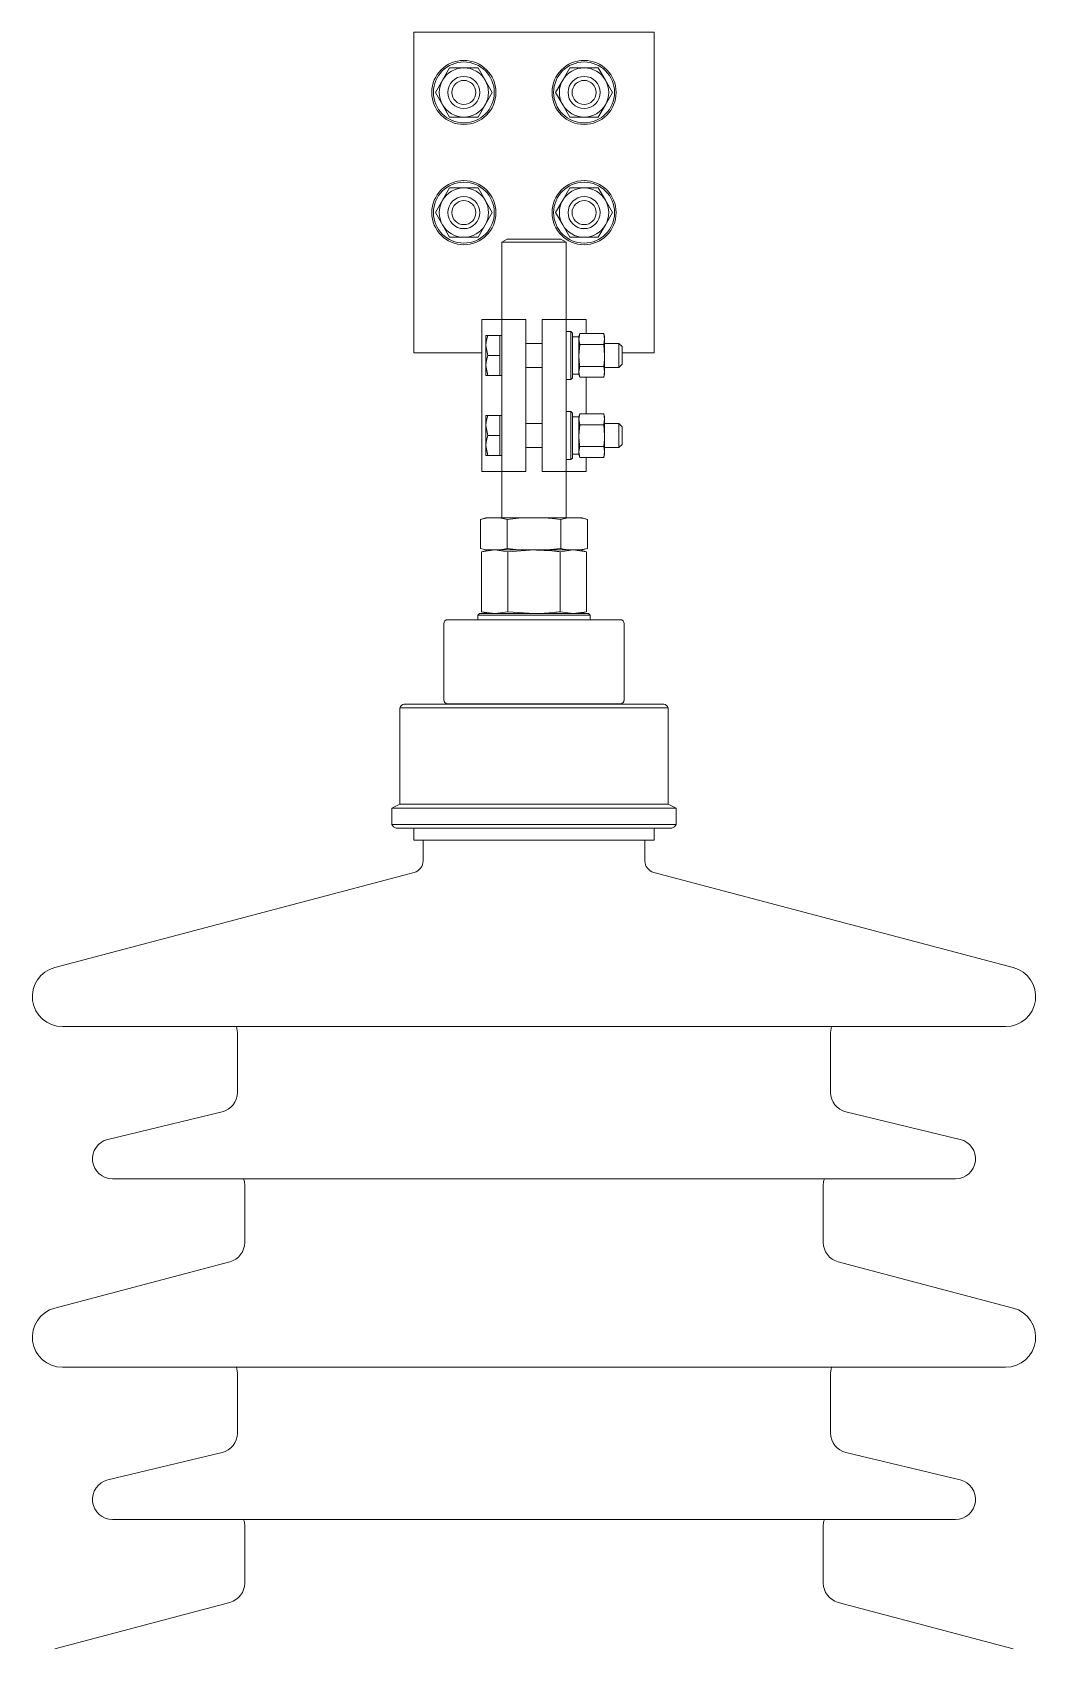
# Model space of a CAD drawing. Header units: millimetres. Extents: x 30710 to 48779, y -19256 to -8564.
# Drawn here: x 33345.1 to 33595.4, y -13098.7 to -12695.3 of the extents above; entities that cross this region are included whole.
import ezdxf

# ---------------------------------------------------------------- set-up
doc = ezdxf.new("R2010")
doc.units = ezdxf.units.MM
doc.header["$LTSCALE"] = 10
doc.layers.add('粗实线', color=4, linetype='Continuous', lineweight=18)

msp = doc.modelspace()

# ---------------------------------------------------------------- linework, layer by layer
at = {"layer": '粗实线'}
for p, q in [((33500.22, -12695.301), (33440.22, -12695.301)), ((33440.22, -12695.301), (33440.22, -12775.301)), ((33500.22, -12695.301), (33500.22, -12775.301)), ((33449.17, -12704.152), (33447.395, -12707.227)), ((33456.27, -12704.152), (33452.72, -12704.152)), ((33458.045, -12707.227), (33456.27, -12704.152)), ((33479.17, -12704.152), (33477.395, -12707.227)), ((33486.27, -12704.152), (33482.72, -12704.152)), ((33488.045, -12707.227), (33486.27, -12704.152)), ((33447.395, -12707.227), (33445.62, -12710.301)), ((33445.62, -12710.301), (33447.395, -12713.375)), ((33459.82, -12710.301), (33458.045, -12707.227)), ((33458.045, -12713.375), (33459.82, -12710.301)), ((33477.395, -12707.227), (33475.62, -12710.301)), ((33475.62, -12710.301), (33477.395, -12713.375)), ((33489.82, -12710.301), (33488.045, -12707.227)), ((33488.045, -12713.375), (33489.82, -12710.301)), ((33447.395, -12713.375), (33449.17, -12716.45)), ((33456.27, -12716.45), (33458.045, -12713.375)), ((33477.395, -12713.375), (33479.17, -12716.45)), ((33486.27, -12716.45), (33488.045, -12713.375)), ((33452.72, -12716.45), (33456.27, -12716.45)), ((33482.72, -12716.45), (33486.27, -12716.45)), ((33449.17, -12734.152), (33447.395, -12737.227)), ((33456.27, -12734.152), (33452.72, -12734.152)), ((33458.045, -12737.227), (33456.27, -12734.152)), ((33479.17, -12734.152), (33477.395, -12737.227)), ((33486.27, -12734.152), (33482.72, -12734.152)), ((33488.045, -12737.227), (33486.27, -12734.152)), ((33447.395, -12737.227), (33445.62, -12740.301)), ((33459.82, -12740.301), (33458.045, -12737.227)), ((33477.395, -12737.227), (33475.62, -12740.301)), ((33489.82, -12740.301), (33488.045, -12737.227)), ((33445.62, -12740.301), (33447.395, -12743.375)), ((33458.045, -12743.375), (33459.82, -12740.301)), ((33475.62, -12740.301), (33477.395, -12743.375)), ((33488.045, -12743.375), (33489.82, -12740.301)), ((33447.395, -12743.375), (33449.17, -12746.45)), ((33452.72, -12746.45), (33456.27, -12746.45)), ((33456.27, -12746.45), (33458.045, -12743.375)), ((33463.519, -12746.94), (33462.22, -12747.69)), ((33476.921, -12746.94), (33463.519, -12746.94)), ((33478.22, -12747.69), (33476.921, -12746.94)), ((33477.395, -12743.375), (33479.17, -12746.45)), ((33482.72, -12746.45), (33486.27, -12746.45)), ((33486.27, -12746.45), (33488.045, -12743.375)), ((33462.22, -12747.69), (33462.22, -12766.94)), ((33478.22, -12747.69), (33462.22, -12747.69)), ((33478.22, -12766.94), (33478.22, -12747.69)), ((33457.22, -12766.94), (33457.22, -12804.94)), ((33457.22, -12766.94), (33462.22, -12766.94)), ((33457.22, -12766.94), (33457.22, -12774.94)), ((33462.22, -12766.94), (33468.22, -12766.94)), ((33462.22, -12771.94), (33462.22, -12766.94)), ((33468.22, -12766.94), (33468.22, -12771.94)), ((33472.22, -12766.94), (33478.22, -12766.94)), ((33472.22, -12771.94), (33472.22, -12766.94)), ((33478.22, -12766.94), (33478.22, -12771.94)), ((33478.22, -12766.94), (33483.22, -12766.94)), ((33483.22, -12770.495), (33483.22, -12766.94)), ((33483.22, -12766.94), (33483.22, -12770.495)), ((33458.22, -12770.94), (33458.22, -12773.44)), ((33461.72, -12770.94), (33458.666, -12770.94)), ((33462.22, -12770.94), (33461.72, -12770.94)), ((33461.72, -12770.94), (33461.72, -12773.44)), ((33479.42, -12769.94), (33478.22, -12769.94)), ((33479.82, -12770.34), (33479.42, -12769.94)), ((33479.42, -12781.94), (33479.42, -12769.94)), ((33479.82, -12781.54), (33479.82, -12770.34)), ((33481.615, -12770.495), (33481.42, -12771.224)), ((33481.42, -12771.856), (33481.615, -12770.495)), ((33481.42, -12771.856), (33481.42, -12771.224)), ((33481.615, -12770.495), (33487.624, -12770.495)), ((33487.82, -12771.224), (33487.624, -12770.495)), ((33487.624, -12770.495), (33487.82, -12771.856)), ((33487.82, -12771.224), (33487.82, -12771.856)), ((33458.22, -12773.44), (33458.22, -12778.44)), ((33458.666, -12775.94), (33458.22, -12773.44)), ((33461.72, -12773.44), (33461.72, -12775.94)), ((33462.22, -12771.94), (33462.22, -12799.94)), ((33468.22, -12771.94), (33468.22, -12799.94)), ((33472.22, -12772.94), (33468.22, -12772.94)), ((33472.22, -12771.94), (33472.22, -12799.94)), ((33478.22, -12771.94), (33478.22, -12799.94)), ((33481.42, -12771.299), (33479.82, -12771.299)), ((33481.42, -12775.94), (33481.42, -12771.856)), ((33481.615, -12773.218), (33481.42, -12771.856)), ((33481.42, -12775.94), (33481.615, -12773.218)), ((33481.615, -12773.218), (33487.624, -12773.218)), ((33487.82, -12771.856), (33487.624, -12773.218)), ((33487.624, -12773.218), (33487.82, -12775.94)), ((33487.82, -12771.856), (33487.82, -12775.94)), ((33491.42, -12772.94), (33487.82, -12772.94)), ((33492.22, -12773.74), (33491.42, -12772.94)), ((33491.42, -12778.94), (33491.42, -12772.94)), ((33492.22, -12773.74), (33492.22, -12778.14)), ((33457.22, -12775.301), (33440.22, -12775.301)), ((33458.666, -12780.94), (33458.22, -12778.44)), ((33458.22, -12778.44), (33458.22, -12780.94)), ((33461.72, -12775.94), (33458.666, -12775.94)), ((33461.72, -12775.94), (33461.72, -12778.44)), ((33461.72, -12778.44), (33461.72, -12780.94)), ((33468.22, -12778.94), (33472.22, -12778.94)), ((33481.42, -12780.024), (33481.42, -12775.94)), ((33481.42, -12780.024), (33481.615, -12778.663)), ((33481.615, -12778.663), (33487.624, -12778.663)), ((33487.624, -12778.663), (33487.82, -12780.024)), ((33487.82, -12775.94), (33487.82, -12780.024)), ((33487.82, -12778.94), (33491.42, -12778.94)), ((33491.42, -12778.94), (33492.22, -12778.14)), ((33500.22, -12775.301), (33492.22, -12775.301)), ((33461.72, -12780.94), (33458.666, -12780.94)), ((33461.72, -12780.94), (33462.22, -12780.94)), ((33478.22, -12781.94), (33479.42, -12781.94)), ((33479.42, -12781.94), (33479.82, -12781.54)), ((33479.82, -12780.581), (33481.42, -12780.581)), ((33481.615, -12781.385), (33481.42, -12780.024)), ((33481.42, -12780.656), (33481.42, -12780.024)), ((33481.42, -12780.656), (33481.615, -12781.385)), ((33481.615, -12781.385), (33487.624, -12781.385)), ((33483.22, -12790.495), (33483.22, -12781.385)), ((33487.82, -12780.024), (33487.624, -12781.385)), ((33487.624, -12781.385), (33487.82, -12780.656)), ((33487.82, -12780.024), (33487.82, -12780.656)), ((33458.22, -12790.94), (33458.22, -12793.44)), ((33461.72, -12790.94), (33458.666, -12790.94)), ((33462.22, -12790.94), (33461.72, -12790.94)), ((33461.72, -12790.94), (33461.72, -12793.44)), ((33479.42, -12789.94), (33478.22, -12789.94)), ((33479.82, -12790.34), (33479.42, -12789.94)), ((33479.42, -12801.94), (33479.42, -12789.94)), ((33479.82, -12801.54), (33479.82, -12790.34)), ((33481.42, -12791.299), (33479.82, -12791.299)), ((33481.615, -12790.495), (33481.42, -12791.224)), ((33481.42, -12791.856), (33481.615, -12790.495)), ((33481.42, -12791.856), (33481.42, -12791.224)), ((33481.615, -12790.495), (33487.624, -12790.495)), ((33487.82, -12791.224), (33487.624, -12790.495)), ((33487.624, -12790.495), (33487.82, -12791.856)), ((33487.82, -12791.224), (33487.82, -12791.856)), ((33458.22, -12793.44), (33458.22, -12798.44)), ((33458.666, -12795.94), (33458.22, -12793.44)), ((33461.72, -12793.44), (33461.72, -12795.94)), ((33472.22, -12792.94), (33468.22, -12792.94)), ((33481.615, -12793.218), (33481.42, -12791.856)), ((33481.42, -12795.94), (33481.42, -12791.856)), ((33481.42, -12795.94), (33481.615, -12793.218)), ((33481.615, -12793.218), (33487.624, -12793.218)), ((33487.82, -12791.856), (33487.624, -12793.218)), ((33487.624, -12793.218), (33487.82, -12795.94)), ((33487.82, -12791.856), (33487.82, -12795.94)), ((33491.42, -12792.94), (33487.82, -12792.94)), ((33492.22, -12793.74), (33491.42, -12792.94)), ((33491.42, -12798.94), (33491.42, -12792.94)), ((33492.22, -12793.74), (33492.22, -12798.14)), ((33458.666, -12800.94), (33458.22, -12798.44)), ((33458.22, -12798.44), (33458.22, -12800.94)), ((33461.72, -12795.94), (33458.666, -12795.94)), ((33461.72, -12795.94), (33461.72, -12798.44)), ((33461.72, -12798.44), (33461.72, -12800.94)), ((33468.22, -12798.94), (33472.22, -12798.94)), ((33481.42, -12800.024), (33481.42, -12795.94)), ((33481.42, -12800.024), (33481.615, -12798.663)), ((33481.615, -12798.663), (33487.624, -12798.663)), ((33487.624, -12798.663), (33487.82, -12800.024)), ((33487.82, -12795.94), (33487.82, -12800.024)), ((33487.82, -12798.94), (33491.42, -12798.94)), ((33491.42, -12798.94), (33492.22, -12798.14)), ((33461.72, -12800.94), (33458.666, -12800.94)), ((33461.72, -12800.94), (33462.22, -12800.94)), ((33462.22, -12804.94), (33462.22, -12799.94)), ((33468.22, -12799.94), (33468.22, -12804.94)), ((33472.22, -12804.94), (33472.22, -12799.94)), ((33478.22, -12799.94), (33478.22, -12804.94)), ((33478.22, -12801.94), (33479.42, -12801.94)), ((33479.42, -12801.94), (33479.82, -12801.54)), ((33479.82, -12800.581), (33481.42, -12800.581)), ((33481.615, -12801.385), (33481.42, -12800.024)), ((33481.42, -12800.656), (33481.42, -12800.024)), ((33481.42, -12800.656), (33481.615, -12801.385)), ((33481.615, -12801.385), (33487.624, -12801.385)), ((33483.22, -12804.94), (33483.22, -12801.385)), ((33487.82, -12800.024), (33487.624, -12801.385)), ((33487.624, -12801.385), (33487.82, -12800.656)), ((33487.82, -12800.024), (33487.82, -12800.656)), ((33457.22, -12804.94), (33462.22, -12804.94)), ((33462.22, -12804.94), (33462.22, -12816.484)), ((33468.22, -12804.94), (33462.22, -12804.94)), ((33478.22, -12804.94), (33472.22, -12804.94)), ((33478.22, -12816.484), (33478.22, -12804.94)), ((33478.22, -12804.94), (33483.22, -12804.94)), ((33458.22, -12816.484), (33456.845, -12816.853)), ((33456.845, -12816.853), (33458.62, -12816.484)), ((33456.845, -12816.853), (33456.845, -12824.116)), ((33458.22, -12816.484), (33458.62, -12816.484)), ((33458.62, -12816.484), (33461.756, -12816.484)), ((33467.084, -12816.484), (33461.756, -12816.484)), ((33463.532, -12816.853), (33467.084, -12816.484)), ((33463.532, -12816.853), (33463.532, -12824.116)), ((33467.084, -12816.484), (33473.355, -12816.484)), ((33478.683, -12816.484), (33473.355, -12816.484)), ((33476.907, -12816.853), (33478.683, -12816.484)), ((33476.907, -12816.853), (33476.907, -12824.116)), ((33478.683, -12816.484), (33481.819, -12816.484)), ((33482.22, -12816.484), (33481.819, -12816.484)), ((33483.595, -12816.853), (33482.22, -12816.484)), ((33483.595, -12816.853), (33483.595, -12824.116)), ((33456.845, -12824.116), (33458.22, -12824.484)), ((33458.888, -12824.484), (33457.135, -12824.954)), ((33457.135, -12824.954), (33460.406, -12824.484)), ((33457.135, -12824.954), (33457.135, -12839.915)), ((33458.62, -12824.484), (33458.22, -12824.484)), ((33458.62, -12824.484), (33461.756, -12824.484)), ((33460.406, -12824.484), (33463.677, -12824.954)), ((33463.532, -12824.116), (33461.756, -12824.484)), ((33467.084, -12824.484), (33461.756, -12824.484)), ((33463.677, -12824.954), (33470.22, -12824.484)), ((33463.677, -12824.954), (33463.677, -12839.915)), ((33467.084, -12824.484), (33473.355, -12824.484)), ((33476.907, -12824.116), (33473.355, -12824.484)), ((33478.683, -12824.484), (33473.355, -12824.484)), ((33476.762, -12824.954), (33480.033, -12824.484)), ((33476.762, -12824.954), (33476.762, -12839.915)), ((33478.683, -12824.484), (33481.819, -12824.484)), ((33480.033, -12824.484), (33483.305, -12824.954)), ((33483.305, -12824.954), (33481.551, -12824.484)), ((33483.595, -12824.116), (33481.819, -12824.484)), ((33482.22, -12824.484), (33481.819, -12824.484)), ((33482.22, -12824.484), (33483.595, -12824.116)), ((33483.305, -12824.954), (33483.305, -12839.915)), ((33447.72, -12842.884), (33447.72, -12861.884)), ((33470.22, -12841.884), (33448.72, -12841.884)), ((33456.595, -12840.384), (33456.22, -12840.759)), ((33456.22, -12840.759), (33456.22, -12841.884)), ((33470.22, -12840.759), (33456.22, -12840.759)), ((33470.22, -12840.384), (33456.595, -12840.384)), ((33457.135, -12839.915), (33458.888, -12840.384)), ((33460.406, -12840.384), (33457.135, -12839.915)), ((33463.677, -12839.915), (33460.406, -12840.384)), ((33470.22, -12840.384), (33463.677, -12839.915)), ((33483.845, -12840.384), (33470.22, -12840.384)), ((33484.22, -12840.759), (33470.22, -12840.759)), ((33491.72, -12841.884), (33470.22, -12841.884)), ((33480.033, -12840.384), (33476.762, -12839.915)), ((33483.305, -12839.915), (33480.033, -12840.384)), ((33481.551, -12840.384), (33483.305, -12839.915)), ((33484.22, -12840.759), (33483.845, -12840.384)), ((33484.22, -12841.884), (33484.22, -12840.759)), ((33492.72, -12861.884), (33492.72, -12842.884)), ((33436.72, -12863.917), (33436.72, -12887.94)), ((33436.72, -12863.917), (33503.72, -12863.917)), ((33437.864, -12862.94), (33502.575, -12862.94)), ((33470.22, -12862.884), (33448.72, -12862.884)), ((33491.72, -12862.884), (33470.22, -12862.884)), ((33503.72, -12887.94), (33503.72, -12863.917)), ((33436.72, -12887.94), (33434.72, -12888.94)), ((33436.72, -12887.94), (33503.72, -12887.94)), ((33505.72, -12888.94), (33503.72, -12887.94)), ((33434.72, -12888.94), (33434.72, -12892.963)), ((33434.72, -12888.94), (33505.72, -12888.94)), ((33505.72, -12892.963), (33505.72, -12888.94)), ((33434.72, -12892.963), (33505.72, -12892.963)), ((33435.864, -12893.94), (33504.575, -12893.94)), ((33440.22, -12893.94), (33440.22, -12896.94)), ((33500.22, -12896.94), (33500.22, -12893.94)), ((33500.22, -12896.94), (33440.22, -12896.94)), ((33442.552, -12896.94), (33442.552, -12902.074)), ((33497.887, -12902.074), (33497.887, -12896.94)), ((33440.319, -12904.974), (33350.635, -12928.689)), ((33589.804, -12928.689), (33500.12, -12904.974)), ((33352.552, -12943.44), (33587.887, -12943.44)), ((33396.21, -12944.872), (33396.21, -12959.872)), ((33544.229, -12959.872), (33544.229, -12944.872)), ((33392.378, -12964.733), (33363.884, -12971.578)), ((33576.555, -12971.578), (33548.061, -12964.733)), ((33365.052, -12981.44), (33575.387, -12981.44)), ((33398.052, -12983.097), (33398.052, -12997.301)), ((33542.387, -12997.301), (33542.387, -12983.097)), ((33394.33, -13002.135), (33350.635, -13013.689)), ((33589.804, -13013.689), (33546.109, -13002.135)), ((33352.552, -13028.44), (33587.887, -13028.44)), ((33396.21, -13029.872), (33396.21, -13044.872)), ((33544.229, -13044.872), (33544.229, -13029.872)), ((33392.378, -13049.733), (33363.884, -13056.578)), ((33576.555, -13056.578), (33548.061, -13049.733)), ((33365.052, -13066.44), (33575.387, -13066.44)), ((33398.052, -13068.097), (33398.052, -13082.301)), ((33542.387, -13082.301), (33542.387, -13068.097)), ((33394.33, -13087.135), (33350.635, -13098.689)), ((33589.804, -13098.689), (33546.109, -13087.135))]:
    msp.add_line(p, q, dxfattribs=at)
for points in [[(33396.001, -12943.44), (33396.114, -12943.896), (33396.21, -12944.872)], [(33544.229, -12944.872), (33544.325, -12943.896), (33544.438, -12943.44)], [(33397.769, -12981.44), (33397.956, -12982.122), (33398.052, -12983.097)], [(33542.387, -12983.097), (33542.483, -12982.122), (33542.67, -12981.44)], [(33396.001, -13028.44), (33396.114, -13028.896), (33396.21, -13029.872)], [(33544.229, -13029.872), (33544.325, -13028.896), (33544.438, -13028.44)], [(33397.769, -13066.44), (33397.956, -13067.122), (33398.052, -13068.097)], [(33542.387, -13068.097), (33542.483, -13067.122), (33542.67, -13066.44)]]:
    msp.add_lwpolyline(points, dxfattribs=at)
for centre, radius in [((33452.72, -12710.301), 8), ((33482.72, -12710.301), 8), ((33452.72, -12710.301), 7.6), ((33452.72, -12710.301), 4), ((33482.72, -12710.301), 7.6), ((33482.72, -12710.301), 4), ((33452.72, -12710.301), 3), ((33482.72, -12710.301), 3), ((33452.72, -12740.301), 8), ((33452.72, -12740.301), 7.6), ((33482.72, -12740.301), 8), ((33482.72, -12740.301), 7.6), ((33452.72, -12740.301), 4), ((33452.72, -12740.301), 3), ((33482.72, -12740.301), 4), ((33482.72, -12740.301), 3)]:
    msp.add_circle(centre, radius, dxfattribs=at)
for centre, radius, start, end in [((33452.72, -12710.301), 6.149, 90, 150), ((33452.72, -12710.301), 6.149, 30, 90), ((33482.72, -12710.301), 6.149, 90, 150), ((33482.72, -12710.301), 6.149, 30, 90), ((33452.72, -12710.301), 6.149, 150, 210), ((33452.72, -12710.301), 6.149, 330, 30), ((33482.72, -12710.301), 6.149, 150, 210), ((33482.72, -12710.301), 6.149, 330, 30), ((33452.72, -12710.301), 6.149, 210, 270), ((33452.72, -12710.301), 6.149, 270, 330), ((33482.72, -12710.301), 6.149, 210, 270), ((33482.72, -12710.301), 6.149, 270, 330), ((33452.72, -12740.301), 6.149, 90, 150), ((33452.72, -12740.301), 6.149, 30, 90), ((33482.72, -12740.301), 6.149, 90, 150), ((33482.72, -12740.301), 6.149, 30, 90), ((33452.72, -12740.301), 6.149, 150, 210), ((33452.72, -12740.301), 6.149, 330, 30), ((33482.72, -12740.301), 6.149, 150, 210), ((33482.72, -12740.301), 6.149, 330, 30), ((33452.72, -12740.301), 6.149, 210, 270), ((33452.72, -12740.301), 6.149, 270, 330), ((33482.72, -12740.301), 6.149, 210, 270), ((33482.72, -12740.301), 6.149, 270, 330), ((33448.72, -12842.884), 1, 90, 180), ((33491.72, -12842.884), 1, 0, 90), ((33438.471, -12864.81), 1.966, 107.97757, 152.97757), ((33448.72, -12861.884), 1, 180, 270), ((33491.72, -12861.884), 1, 270, 0), ((33501.968, -12864.81), 1.966, 27.02243, 72.02243), ((33436.471, -12892.07), 1.966, 207.02243, 252.02243), ((33503.968, -12892.07), 1.966, 287.97757, 332.97757), ((33439.552, -12902.074), 3, 284.81144, 360), ((33500.887, -12902.074), 3, 180, 255.18856), ((33352.552, -12935.94), 7.5, 104.81144, 270), ((33587.887, -12935.94), 7.5, 270, 75.18856), ((33391.21, -12959.872), 5, 283.50795, 0), ((33549.229, -12959.872), 5, 180, 256.49205), ((33365.052, -12976.44), 5, 103.50795, 270), ((33575.387, -12976.44), 5, 270, 76.49205), ((33393.052, -12997.301), 5, 284.81144, 0), ((33547.387, -12997.301), 5, 180, 255.18856), ((33352.552, -13020.94), 7.5, 104.81144, 270), ((33587.887, -13020.94), 7.5, 270, 75.18856), ((33391.21, -13044.872), 5, 283.50795, 360), ((33549.229, -13044.872), 5, 180, 256.49205), ((33365.052, -13061.44), 5, 103.50795, 270), ((33575.387, -13061.44), 5, 270, 76.49205), ((33393.052, -13082.301), 5, 284.81144, 0), ((33547.387, -13082.301), 5, 180, 255.18856)]:
    msp.add_arc(centre, radius, start, end, dxfattribs=at)
for points, knots in [([(33452.72, -12704.152), (33451.801, -12704.152), (33450.613, -12704.152), (33449.436, -12704.152), (33449.17, -12704.152)], [0, 0, 0, 0, 2.747318, 3.55, 3.55, 3.55, 3.55]), ([(33482.72, -12704.152), (33481.801, -12704.152), (33480.613, -12704.152), (33479.436, -12704.152), (33479.17, -12704.152)], [0, 0, 0, 0, 2.747318, 3.55, 3.55, 3.55, 3.55]), ([(33449.17, -12716.45), (33449.436, -12716.45), (33450.613, -12716.45), (33451.801, -12716.45), (33452.72, -12716.45)], [0, 0, 0, 0, 0.802682, 3.55, 3.55, 3.55, 3.55]), ([(33479.17, -12716.45), (33479.436, -12716.45), (33480.613, -12716.45), (33481.801, -12716.45), (33482.72, -12716.45)], [0, 0, 0, 0, 0.802682, 3.55, 3.55, 3.55, 3.55]), ([(33452.72, -12734.152), (33451.801, -12734.152), (33450.613, -12734.152), (33449.436, -12734.152), (33449.17, -12734.152)], [0, 0, 0, 0, 2.747318, 3.55, 3.55, 3.55, 3.55]), ([(33482.72, -12734.152), (33481.801, -12734.152), (33480.613, -12734.152), (33479.436, -12734.152), (33479.17, -12734.152)], [0, 0, 0, 0, 2.747318, 3.55, 3.55, 3.55, 3.55]), ([(33449.17, -12746.45), (33449.436, -12746.45), (33450.613, -12746.45), (33451.801, -12746.45), (33452.72, -12746.45)], [0, 0, 0, 0, 0.802682, 3.55, 3.55, 3.55, 3.55]), ([(33479.17, -12746.45), (33479.436, -12746.45), (33480.613, -12746.45), (33481.801, -12746.45), (33482.72, -12746.45)], [0, 0, 0, 0, 0.802682, 3.55, 3.55, 3.55, 3.55]), ([(33458.22, -12773.44), (33458.22, -12773.381), (33458.226, -12772.537), (33458.454, -12771.709), (33458.666, -12770.94)], [0, 0, 0, 0, 0.1787615, 2.5464399, 2.5464399, 2.5464399, 2.5464399]), ([(33458.666, -12770.94), (33458.611, -12770.94), (33458.347, -12770.94), (33458.276, -12770.94), (33458.22, -12770.94)], [0, 0, 0, 0, 0.09422914, 0.44658199, 0.44658199, 0.44658199, 0.44658199]), ([(33458.22, -12778.44), (33458.22, -12778.381), (33458.226, -12777.537), (33458.454, -12776.709), (33458.666, -12775.94)], [0, 0, 0, 0, 0.1787615, 2.5464399, 2.5464399, 2.5464399, 2.5464399]), ([(33481.615, -12778.663), (33481.589, -12778.46), (33481.472, -12777.557), (33481.442, -12776.646), (33481.42, -12775.94)], [0, 0, 0, 0, 0.6129513, 2.7308673, 2.7308673, 2.7308673, 2.7308673]), ([(33487.82, -12775.94), (33487.797, -12776.646), (33487.767, -12777.557), (33487.65, -12778.46), (33487.624, -12778.663)], [0, 0, 0, 0, 2.117916, 2.7308673, 2.7308673, 2.7308673, 2.7308673]), ([(33458.22, -12780.94), (33458.276, -12780.94), (33458.347, -12780.94), (33458.611, -12780.94), (33458.666, -12780.94)], [0, 0, 0, 0, 0.35235285, 0.44658199, 0.44658199, 0.44658199, 0.44658199]), ([(33458.22, -12793.44), (33458.22, -12793.381), (33458.226, -12792.537), (33458.454, -12791.709), (33458.666, -12790.94)], [0, 0, 0, 0, 0.1787615, 2.5464399, 2.5464399, 2.5464399, 2.5464399]), ([(33458.666, -12790.94), (33458.611, -12790.94), (33458.347, -12790.94), (33458.276, -12790.94), (33458.22, -12790.94)], [0, 0, 0, 0, 0.09422914, 0.44658199, 0.44658199, 0.44658199, 0.44658199]), ([(33458.22, -12798.44), (33458.22, -12798.381), (33458.226, -12797.537), (33458.454, -12796.709), (33458.666, -12795.94)], [0, 0, 0, 0, 0.1787615, 2.5464399, 2.5464399, 2.5464399, 2.5464399]), ([(33481.615, -12798.663), (33481.589, -12798.46), (33481.472, -12797.557), (33481.442, -12796.646), (33481.42, -12795.94)], [0, 0, 0, 0, 0.6129513, 2.7308673, 2.7308673, 2.7308673, 2.7308673]), ([(33487.82, -12795.94), (33487.797, -12796.646), (33487.767, -12797.557), (33487.65, -12798.46), (33487.624, -12798.663)], [0, 0, 0, 0, 2.117916, 2.7308673, 2.7308673, 2.7308673, 2.7308673]), ([(33458.22, -12800.94), (33458.276, -12800.94), (33458.347, -12800.94), (33458.611, -12800.94), (33458.666, -12800.94)], [0, 0, 0, 0, 0.35235285, 0.44658199, 0.44658199, 0.44658199, 0.44658199]), ([(33461.756, -12816.484), (33461.875, -12816.502), (33462.469, -12816.59), (33463.06, -12816.736), (33463.532, -12816.853)], [0, 0, 0, 0, 0.3635389, 1.8146146, 1.8146146, 1.8146146, 1.8146146]), ([(33473.355, -12816.484), (33473.596, -12816.502), (33474.783, -12816.59), (33475.965, -12816.736), (33476.907, -12816.853)], [0, 0, 0, 0, 0.7241159, 3.5713983, 3.5713983, 3.5713983, 3.5713983]), ([(33481.819, -12816.484), (33481.983, -12816.509), (33482.577, -12816.599), (33483.167, -12816.746), (33483.595, -12816.853)], [0, 0, 0, 0, 0.5026544, 1.8146836, 1.8146836, 1.8146836, 1.8146836]), ([(33458.62, -12824.484), (33458.502, -12824.467), (33457.908, -12824.379), (33457.317, -12824.233), (33456.845, -12824.116)], [0, 0, 0, 0, 0.3635389, 1.8146146, 1.8146146, 1.8146146, 1.8146146]), ([(33467.084, -12824.484), (33466.843, -12824.466), (33465.656, -12824.379), (33464.474, -12824.232), (33463.532, -12824.116)], [0, 0, 0, 0, 0.7241159, 3.5713983, 3.5713983, 3.5713983, 3.5713983]), ([(33470.22, -12824.484), (33471.919, -12824.539), (33474.108, -12824.61), (33476.277, -12824.891), (33476.762, -12824.954)], [0, 0, 0, 0, 5.0964874, 6.5626017, 6.5626017, 6.5626017, 6.5626017]), ([(33478.683, -12824.484), (33478.519, -12824.459), (33477.925, -12824.37), (33477.334, -12824.222), (33476.907, -12824.116)], [0, 0, 0, 0, 0.5026544, 1.8146836, 1.8146836, 1.8146836, 1.8146836]), ([(33476.762, -12839.915), (33476.277, -12839.977), (33474.108, -12840.258), (33471.919, -12840.329), (33470.22, -12840.384)], [0, 0, 0, 0, 1.4661143, 6.5626017, 6.5626017, 6.5626017, 6.5626017])]:
    msp.add_open_spline(points, degree=3, knots=knots, dxfattribs=at)

doc.saveas('drawing.dxf')
